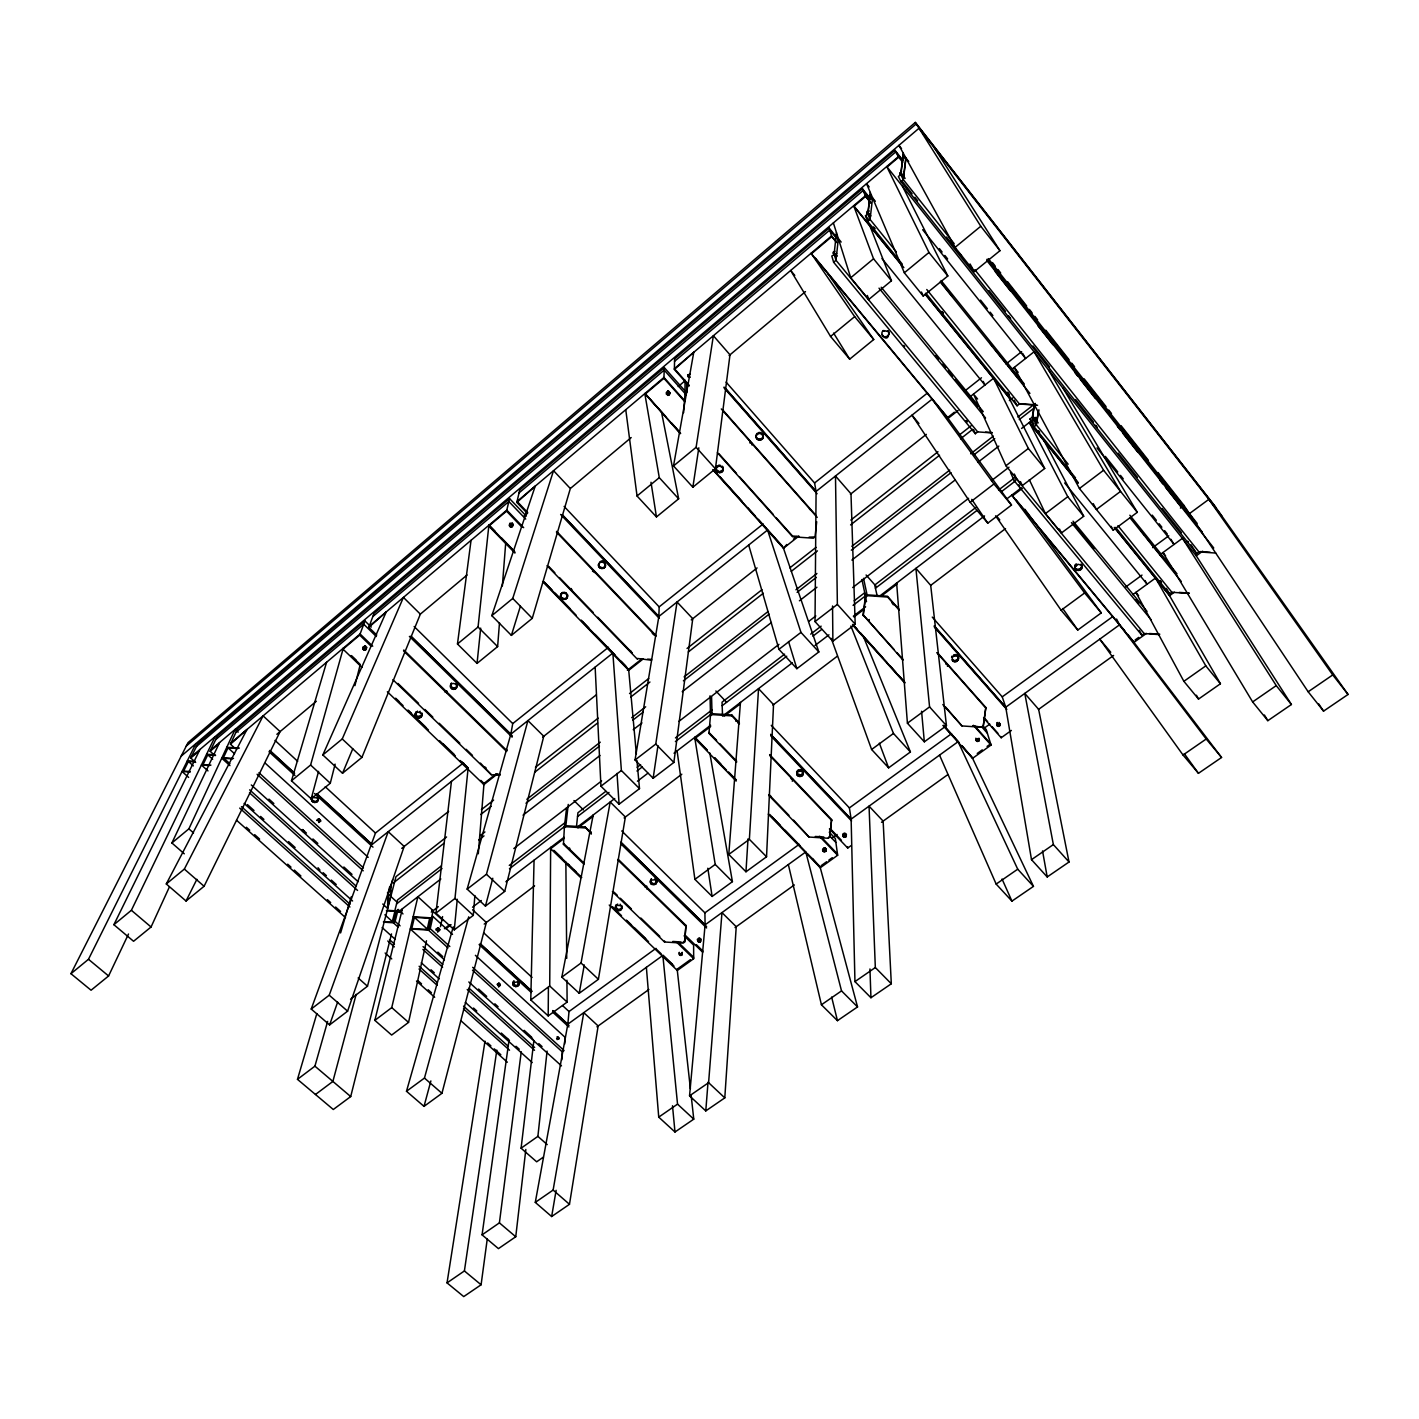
<?xml version="1.0" encoding="UTF-8"?>
<svg xmlns="http://www.w3.org/2000/svg" width="1419" height="1419" viewBox="0 0 1419 1419"><rect width="100%" height="100%" fill="white"/><g stroke="black" fill="none" stroke-linecap="round" stroke-linejoin="round"><path stroke-width="1.5" d="M612.405 891.664L664.535 942.003L683.16 943.138L684.579 942.11L685.962 925.401L618.187 859.258M685.04 380.15L685.005 394.003L686.672 392.62L686.654 383.183M684.579 942.11L685.962 925.401M390.828 896.436L390.864 885.491M680.765 955.501C683.603 949.808 676.118 958.339 682.326 952.77M681.351 955.413L681.351 953.994M681.865 955.111L681.883 953.692M682.22 954.668L682.202 952.291M833.485 253.504L833.29 252.103L834.993 251.252M679.311 954.685L679.293 952.326M679.666 955.129L679.204 952.805M680.198 955.413L679.666 953.728M566.926 980.227L567.121 1002.098L548.195 1015.898L548.408 987.216M567.121 1002.098L549.721 986.01L550.643 847.515M684.1 935.848L693.607 945.089L693.678 958.712L677.306 970.472L677.324 969.053L680.588 966.711M843.099 836.234L843.596 833.485L843.347 836.749L846.061 836.642L845.564 834.727L843.791 834.798M855.196 624.218L837.37 604.388L835.489 476.004L850.992 493.812L855.196 624.218L832.882 641.228L815.02 621.575L816.085 491.435L814.577 482.974L726.085 382.119M846.061 836.642C847.178 830.292 845.263 838.877 842.904 834.922M866.938 211.945L867.736 210.721L867.186 213.276C871.497 214.038 868.463 216.096 866.92 212.655L867.452 213.985M689.084 386.039L674.38 369.472L674.593 358.918L829.157 228.122L836.146 236.636M664.535 942.003L664.553 940.939M900.054 174.129C901.81 177.375 898.848 170.617 900.072 174.005M548.195 1015.898L530.777 999.934L534.058 860.198M669.821 393.95C666.15 385.046 666.451 401.524 669.821 392.424M650.665 880.933L651.427 878.769L650.31 881.997L651.09 883.966L655.596 884.25L656.678 882.387L654.993 878.432M669.786 393.276L668.952 391.289M655.596 884.25L656.713 881.039L655.933 879.053L655.897 880.419M669.094 395.085L669.839 393.081M656.341 883.452L656.376 882.104M656.5 881.288L656.536 879.94M656.678 882.387L656.713 881.039M666.256 394.056L667.639 391.076M653.29 884.906L650.363 880.631L650.487 883.079M667.746 395.404L666.256 392.531M668.934 392.158L668.314 391.059M654.567 884.764L655.649 882.902M668.42 395.387L669.112 394.216M651.09 883.966L651.144 882.618M652.048 884.605L652.084 883.239M564.123 506.441L659.161 606.871L658.859 616.467L635.038 759.999L653.148 778.251L673.865 762.446L692.756 618.702L677.04 601.993L655.773 744.053L635.038 759.999M684.526 401.4L663.915 378.305L664.305 367.627L519.691 490.016L516.853 502.432L527.496 513.536M646.727 888.915L646.674 886.077M766.544 856.792L773.532 704.604L758.544 688.641L749.374 839.321L766.544 856.792L745.968 871.78L728.781 854.451L740.452 702.458M1000.235 725.144C999.987 720.763 994.151 726.262 998.852 726.351C1003.162 722.165 997.185 724.559 997.185 725.783M583.989 864.206L563.449 844.376L564.407 826.834L565.844 825.716L585.089 826.958L591.404 833.095M561.818 1059.869L562.261 1051.834L472.474 970.17M651.587 660.261L637.539 658.451M621.522 909.207L621.753 905.712L621.859 908.16C620.387 913.818 612.174 908.355 616.662 904.559L615.527 907.77M621.859 908.16L621.93 906.794M619.784 910.501L621.611 907.841M621.664 907.078L620.192 904.222M620.795 910.005L620.883 908.621M618.507 910.643L615.615 906.404M615.722 908.852L615.793 907.468M615.864 906.723L615.935 905.357M616.325 909.721L616.414 908.337M617.265 910.342L617.354 908.976M616.573 905.925L617.691 904.063M745.968 871.78L748.008 838.895M643.144 658.948L628.723 670.336L628.794 669.165M680.304 433.629L644.989 393.453L665.6 416.352M724.79 1097.88L736.23 926.713L721.969 912.612L708.595 1082.679L689.545 1095.84L705.775 1110.917L724.79 1097.88L708.595 1082.679M683.603 412.716L685.022 393.347L686.672 391.963M471.055 540.302L457.468 643.978L477.05 663.4L497.626 646.603L499.488 622.781M502.361 585.941L505.732 542.626M705.775 1110.917L708.028 1082.236M451.455 781.39L435.952 913.109L454.257 929.871L473.29 915.361L474.886 895.584M478.292 853.795L484.003 783.448L480.828 780.379M590.872 833.024L590.996 831.711M736.674 762.074L708.968 733.375L710.511 714.857L712.036 713.686L731.832 714.981L739.388 722.91M689.545 1095.84L705.101 924.816L704.906 912.825L621.753 830.949M564.691 1044.029L565.312 1037.52L475.4 955.324M591.315 834.088L585.089 826.958M655.986 948.353L569.019 1011.534L567.831 1024.181L535.282 1202.39L551.654 1216.526L569.48 1204.305L598.144 1025.955L583.759 1012.652L553.126 1190.062L535.282 1202.39M454.257 929.871L457.273 899.274M435.952 913.109L454.985 898.458L468.11 768.158L460.182 760.531M604.281 567.866L605.541 564.602C606.303 570.119 597.027 569.462 598.605 564.123L598.712 566.483M605.079 566.908L605.186 565.844M477.05 663.4L480.686 628.12M576.557 825.982L577.923 812.75L605.789 791.359M605.434 565.649L603.625 561.498L602.259 561.144L599.758 561.906L598.481 565.17M603.181 568.469L604.388 566.802M604.547 563.308L604.654 562.243L605.328 563.29M599.634 562.971L602.259 561.144M601.78 568.629L603.288 567.405M457.468 643.978L478.061 627.021L488.881 525.243L514.92 552.08M600.751 562.367L600.858 561.303M600.414 568.274L598.818 565.418M543.388 1157.124L536.666 1161.806L521.092 1148.202L537.89 1136.371L547.078 1051.089M599.386 567.529L599.492 566.465M992.023 432.919L977.673 431.89L835.986 260.262L834.124 254.019L836.465 232.663M717.375 452.714L792.636 536.79L813.371 538.209L815.02 536.932L816.705 521.731M439.766 930.137C435.722 924.638 441.007 931.715 437.708 931.733M563.449 844.376L563.556 843.383L584.078 863.195M566.607 807.642L564.301 827.809L565.738 826.709L568.256 804.431M437.939 931.538L439.677 929.303M508.942 1040.801L482.07 1234.849L498.441 1248.631L515.753 1236.747L525.828 1149.461M870.29 192.487L867.807 213.826L865.484 215.794L867.701 221.453L902.289 264.129M870.149 217.621L868.091 212.46L870.202 194.332L872.295 199.281M521.092 1148.202L533.899 1040.482M954.189 243.696L903.335 179.645L900.693 174.555L903.3 153.27M903.229 155.079L905.659 159.531L903.406 177.818L901.012 173.171L903.229 155.079L905.961 158.556M580.726 877.634L550.643 848.722L550.803 847.409M769.009 795.58L809.025 837.033L828.164 838.257L829.672 837.175L831.623 819.561L769.63 754.589M829.672 837.175L831.623 819.561M903.034 660.119L863.089 614.835L865.466 596.104L867.08 594.845L887.46 596.228L899.22 609.514M863.249 615.669L865.625 596.92L861.918 579.537M482.07 1234.849L499.399 1222.859L521.252 1051.816M715.424 468.784L729.987 354.821L713.367 335.718L696.108 447.304L673.511 465.929L692.862 487.214L715.424 468.784L696.108 447.304M484.996 1041.174L447.038 1282.882L463.729 1296.594L481.094 1284.78L487.249 1239.018M518.006 986.045L519.194 982.853L518.698 985.283L515.789 986.648L513.004 984.946L513.075 982.906L517.208 981.824L518.698 985.283M517.03 986.524L518.201 984.609M518.148 982.427L518.361 980.99M514.565 986.365L513.288 981.469L513.004 984.946M515.789 986.648L517.226 985.088M567.086 597.878L567.352 594.259C569.711 601.248 557.596 600.627 561.037 593.834L562.9 592.308L560.877 594.916M567.423 596.636L567.582 595.537M513.767 982.143L513.962 980.724M513.625 985.779L513.82 984.343M566.518 594.313L565.649 592.486L567.21 595.359M566.305 598.8L567.228 596.778M565.205 599.403L566.465 597.718M447.038 1282.882L464.403 1270.945L496.827 1050.131M562.74 593.39L564.283 592.131M563.822 599.563L565.365 598.304M561.427 598.481L560.682 595.075M562.474 599.208L561.587 597.381M653.148 778.251L657.955 745.738M560.753 597.434L560.913 596.352M561.64 593.993L561.8 592.911M692.862 487.214L698.822 447.819M1068.17 464.208L1036.384 424.937L1032.305 417.168L1034.398 404.291M1038.495 410.712L1036.455 423.146L1032.713 416.051L1034.717 403.741M937.391 652.705L985.85 707.496L983.261 726.085L981.646 727.237L961.976 725.943L942.819 704.551M983.261 726.085L985.85 707.496M1038.885 409.772L1036.384 424.937L1034.061 426.747L1075.549 477.919M598.41 979.305L625.371 817.007L610.205 802.001L581.045 963.004L561.835 977.123L579.218 993.282L598.41 979.305L581.045 963.004M551.654 1216.526L556.124 1190.31M673.511 465.929L693.767 352.267M579.218 993.282L584.273 964.955M506.618 750.793L506.849 749.551M608.538 647.224L512.738 723.601L510.84 734.173L467.153 889.11L485.44 906.102L504.721 891.398L543.761 736.266L527.921 720.586L486.451 874.264L467.153 889.11M630.621 650.541L630.657 651.676M687.665 374.793L688.215 376.904L690.184 377.277L687.807 376.301M500.038 775.306L491.346 774.756L480.42 763.085M561.835 977.123L593.195 815.003L592.929 816.422L577.905 827.898M387.352 691.762L483.914 784.583L484.163 783.323M752.017 445.016L751.627 443.171L749.693 442.799M535.034 486.291L516.853 502.432M440.458 926.678L442.586 916.585M737.915 723.034L737.543 721.437L735.751 721.118M444.449 959.883L410.304 928.966L428.414 930.084L430.241 928.682L432.919 916.479L452.519 934.411M432.919 916.479L431.092 917.862L428.414 930.084L447.996 947.91M402.411 908.763L374.847 1020.367L391.644 1035.054L408.548 1022.389L426.498 940.744M431.216 919.264L433.114 910.679L417.895 896.737L391.75 1007.596L374.847 1020.367M320.659 821.051L319.009 820.909L318.317 819.065L320.659 821.051L318.832 822.523L320.286 820.093M311.417 799.5L312.127 797.106L311.417 799.5C311.825 803.846 318.92 803.225 318.424 798.649L317.43 796.573L317.714 801.043M318.424 798.649L317.04 801.877M509.35 525.243C510.875 518.52 508.907 532.356 513.075 524.746M510.893 527.141C513.128 526.325 513.43 521.323 510.645 523.895M512.649 526.343L512.153 523.079M511.549 527.123L511.78 526.094M512.472 524.533L512.702 523.522M512.188 526.839L512.419 525.828M509.723 526.484L509.776 523.664M510.272 526.928L509.953 525.456M509.403 525.864L509.634 524.853M510.006 524.179L510.237 523.168M414.401 917.366L411.776 928.523L427.172 929.48L429.638 918.306L414.401 917.366L427.438 929.214M514.937 553.055L488.792 526.13L506.548 511.142L509.545 498.583L526.343 516.126M421.496 714.129L421.833 712.941L422.099 714.129C422.685 718.83 415.306 719.38 415.058 714.892C415.306 710.954 421.78 711.575 421.762 715.336L417.399 716.56L415.412 713.704L416.406 711.646L416.069 712.852M451.242 684.135L451.544 682.965L450.213 686.211L452.2 689.12L454.878 689.297L456.953 686.654C456.971 683.426 452.04 682.202 450.515 685.022L452.484 687.931L456.226 687.541M456.705 685.43L456.989 684.26L455.925 688.729M454.878 689.297L455.162 688.109M456.013 684.455L456.315 683.266M825.166 849.183L823.428 849.502L823.375 851.471L826.018 850.974L824.989 847.852L826.142 850.46M316.845 1013.574L297.476 1079.345L333.288 1109.498L350.706 1096.568L391.52 933.915M383.485 922.155L393.365 922.776L395.138 921.392L398.118 909.49L402.996 913.925M453.53 689.457L453.814 688.268M893.385 604.796L891.877 602.649M326.583 662.283L291.48 780.787L311.187 798.826L330.29 783.217L335.115 764.131M354.91 685.661L360.249 664.464L351.007 655.56M394.588 911.707L397.551 899.965L441.238 865.962M451.153 688.41L451.455 687.239M398.118 909.49L396.362 910.874L393.365 922.776L398.278 927.228M452.2 689.12L452.484 687.931M450.462 687.435L450.763 686.246M500.304 985.513C496.81 980.05 501.049 986.648 498.495 986.879M456.652 687.843L457.255 685.483M488.792 526.13L489.058 525.101L495.196 531.433M446.754 690.893L447.02 693.128M350.582 999.153L367.486 986.223L395.972 876.658L446.559 836.979M453.246 926.909L406.49 1091.264L424.015 1106.377L441.948 1093.304L486.345 922.474L472.598 909.756M392.691 879.709L389.551 891.646L387.724 893.083L387.689 908.497L382.758 904.027M389.782 886.432L387.866 893.722L387.83 906.812L390.704 895.797L387.44 892.835M485.44 906.102L492.783 878.255M356.169 994.347L332.88 1081.438L315.461 1094.492M311.187 798.826L318.565 771.368M424.015 1106.377L430.879 1080.923M406.49 1091.264L424.458 1078.068L468.731 916.834M419.705 717.943L420.042 716.737M420.751 717.375L421.088 716.169M421.478 716.506L422.099 714.129M560.523 596.157L561.037 593.834M291.48 780.787L310.601 765.018L343.309 648.164M419.776 712.48L420.113 711.274M418.374 718.085L418.711 716.879M417.062 717.766L417.399 716.56M415.324 716.098L415.661 714.892M417.115 712.303L417.452 711.096M416.015 717.074L416.37 715.868M976.13 740.523C975.9 736.159 982.267 740.47 977.62 741.445C973.434 738.04 977.248 741.481 979.004 738.731M297.476 1079.345L314.912 1066.166L327.629 1021.414M415.058 714.892L415.696 712.533M463.534 762.819L375.467 833.042L311.222 1009.033L329.598 1024.908L347.602 1011.179L404.167 846.433L388.221 831.676L329.226 995.198L311.222 1009.033M532.267 618.329L570.332 488.526L553.534 470.665L512.738 598.446L491.825 615.669L511.39 635.375L532.267 618.329L512.738 598.446M340.595 932.939L351.22 896.861M716.116 468.181L717.358 465.858L716.152 469.139L716.116 468.181C714.733 473.715 724.116 474.159 723.211 468.678L722.856 470.948M511.39 635.375L520.418 606.144M365.907 647.685C367.237 652.864 360.852 642.665 363.299 649.494C368.816 652.226 364.151 643.392 362.962 648.926M756.043 435.58L757.32 433.221L756.15 436.502L756.043 435.58C754.713 441.149 764.149 441.575 763.191 436.076C762.908 439.677 757.356 440.387 756.221 436.963L756.309 437.886M491.825 615.669L535.211 486.149M887.425 330.893L888.471 331.744C873.643 326.618 888.613 347.886 888.826 332.117L889.234 334.387M881.749 334.512C882.866 338.165 888.613 337.261 888.95 333.589M386.092 612.032L368.851 627.358L376.762 635.056M329.598 1024.908L337.651 1002.098M316.029 802.409L317.501 800.582M317.679 798.773L318.14 797.496M796.609 772.202L797.017 771.085L796.751 773.461C796.502 777.293 802.835 777.541 803.296 773.887L803.012 771.475L803.296 773.887M314.734 802.551L316.49 801.114M796.893 774.632L796.751 773.373L800.884 775.146L803.154 772.628L800.351 770.801L797.141 772.344M312.411 801.575L311.878 798.223M313.439 802.232L312.872 800.298M365.109 650.097L365.517 648.962M311.666 798.4L312.801 796.272M366.226 648.252L366.652 647.117M311.701 800.653L312.162 799.376M365.712 649.849L366.705 647.685M571.13 588.513L572.425 590.907M363.299 649.494L363.725 648.359M363.849 649.92L364.257 648.785M364.736 647.064L365.144 645.929M364.47 650.115L364.878 648.98M365.357 647.259L365.765 646.124M364.098 647.082L364.523 645.947M368.851 627.358L373.995 613.31L509.545 498.583M362.022 667.427L343.026 649.175L359.681 635.109L364.949 620.954L371.246 627.074M951.564 657.334L952.025 656.128L952.557 660.722C956.477 664.606 961.372 657.334 956.69 654.833L958.552 657.707M343.026 649.175L343.469 648.022M952.557 660.722L952.22 659.569C954.366 661.999 959.084 659.817 958.197 656.554M900.089 173.313L901.579 171.77M900.586 172.391L901.792 174.235M361.916 757.409L420.343 614.143L403.422 597.399L342.245 738.962L322.84 754.943L342.529 773.249L361.916 757.409L342.245 738.962M1076.684 564.851L1076.17 563.804L1074.751 566.004L1075.318 568.363C1077.589 570.899 1082.378 568.558 1081.58 565.188L1077.872 564.248L1075.265 567.068M1075.868 569.409L1074.804 567.298C1075.85 573.755 1085.659 568.842 1081.03 564.141L1082.094 566.234M342.529 773.249L352.763 748.789M700.631 941.506L700.543 938.651L700.206 941.897L697.722 940.62L699.532 939.538L700.826 941.045M869.244 619.5L869.262 621.22M322.84 754.943L386.252 611.908M246.817 729.614L230.446 744.195L235.323 748.629M199.937 749.498L113.892 924.709L133.563 941.276L151.053 926.997L169.322 887.123M229.896 763.706L223.386 757.799L228.016 747.813L238.02 748.469M230.446 744.195L237.612 728.727L364.949 620.954M184.293 853.812L171.894 842.975L188.887 828.838L235.128 729.366L238.161 732.151M947.466 666.309L947.484 664.624L945.799 664.039M1158.01 472.509L1183.996 505.483L1308.176 691.78L1323.555 711.132L1348.05 694.459L1214.025 504.951L915.344 122.406L188.017 742.634L70.95 973.7L91.064 990.231L108.589 975.97L128.508 934.004M171.894 842.975L219.555 742.563M215.582 755.298L207.759 754.802L203.023 764.628L210.934 765.125M215.014 755.671L210.136 751.254L217.426 736.035L862.433 188.745L870.734 199.068M113.892 924.709L131.382 910.288L215.085 736.638M204.088 886.272L280.093 731.601L263.1 715.868L184.346 869.084L166.289 883.966L186.031 901.012L204.088 886.272L184.346 869.084M194.971 761.879L188.425 761.453L183.619 771.12L190.235 771.546M195.662 762.429L190.731 758.012L198.163 743.024L894.946 150.29L903.176 160.719M70.95 973.7L88.475 959.297L195.928 743.591M186.031 901.012L196.886 879.301M166.289 883.966L246.977 729.49M318.033 867.718L319.967 870.149M687.789 374.988L690.148 373.977M823.02 850.992C820.821 847.586 826.355 852.837 825.876 848.633M716.329 470.487L716.293 469.547L719.38 471.8L722.803 469.991M835.472 254.232L836.713 253.345M952.362 657.281L954.366 655.809L957.045 655.986M792.299 781.266L792.724 779.244L791.057 778.676M698.006 941.595C695.771 935.493 699.744 943.901 700.791 939.147M186.279 746.057L916.266 123.879L1215.977 507.718M181.171 756.15L919.033 128.242L1221.741 515.877M196.425 746.5L895.797 151.904L902.626 160.542M191.317 756.806L898.351 156.675L902.75 162.422M190.731 758.012L199.352 750.686M887.017 167.087L898.635 157.225L894.946 150.29M215.741 739.583L863.178 190.536L870.113 199.157M210.704 750.048L865.342 195.84L870.858 202.686M210.136 751.254L218.987 743.751M862.433 188.745L865.59 196.461L853.901 206.358L901.349 264.874M235.944 732.328L363.725 624.236L376.354 636.528M372.807 616.573L508.853 501.51L525.722 519.088M519.035 492.89L664.216 370.111L686.246 394.854M674.539 361.366L829.76 230.091L836.767 238.64M900.693 174.555L898.387 176.506L900.976 181.632L1196.643 553.534L1198.913 551.885L1215.764 553.055M231.013 742.953L360.089 633.991L372.736 646.23M369.259 626.24L506.796 510.131L523.664 527.673M674.397 368.638L831.552 235.962L837.157 242.791M644.936 394.322L663.915 378.305M674.38 369.472L693.589 352.426M958.091 410.481L948.052 418.392L811.42 253.788L831.747 236.636L829.157 228.122M900.976 181.632L903.335 179.645L905.978 158.13L908.71 161.589M867.701 221.453L870.06 219.466L872.579 197.897L875.346 201.321M834.762 254.249L831.8 256.023L833.627 262.249L975.332 433.735L977.673 431.89M524.054 516.002L527.442 513.146M678.176 386.553L684.951 380.86M833.627 262.249L835.986 260.262L838.363 238.64L841.165 242.046M276.865 734.297L316.331 701.234M419.989 614.427L467.064 575.014M570.544 488.349L631.189 437.566M729.082 355.584L805.478 291.604M869.794 225.621L891.451 280.731L868.712 299.515L850.744 277.752L873.536 258.772L853.67 205.72L903.85 267.623M902.519 186.368L947.821 275.978L923.237 296.074L904.346 272.785L928.966 252.476L886.733 166.537L1196.27 555.822L1202.673 551.175M661.52 412.166L678.654 498.814L656.447 516.942L637.042 495.994L659.285 477.653L644.811 393.613L680.659 433.451M827.543 273.122L873.732 339.531L849.679 359.167L830.576 336.48L854.664 316.632L811.047 253.256M934.482 148.037L999.952 250.702L974.303 271.579L955.076 247.385L980.777 226.26L915.344 122.406M316.756 820.377L318.583 818.887M318.956 818.94L317.129 820.413L319.878 819.579M317.572 820.643L319.399 819.153M318.725 822.08L320.552 820.59M659.161 606.871L763.174 523.966M814.577 482.974L927.529 392.939M468.11 768.158L372.15 844.465L317.253 794.037M964.14 391.502L981.469 377.773M1006.036 363.991L1021.662 351.646M969.301 397.391L993.548 378.252L1028.349 448.457L1044.703 468.483L1022.319 485.6L1005.929 465.751L973.523 394.056M401.737 848.367L448.617 811.366M483.329 783.962L495.728 774.171M542.661 737.135L596.264 694.849M627.375 670.282L641.601 659.072M691.248 619.89L757.072 567.937M786.765 544.506L783.465 548.231L798.844 536.116M793.452 539.238L796.91 536.488M850.407 494.273L926.323 434.356M948.052 418.392L947.697 417.505L954.384 412.219M483.914 784.583L497.164 774.135M1011.658 369.454L1034.096 351.77L1103.592 470.257L1137.311 512.312L1113.241 530.192L1079.433 488.508L1014.213 367.45L1018.15 372.363M809.114 537.162L815.02 536.932M481.413 809.664L493.617 800.103M535.442 767.307L598.179 718.138M629.539 693.554L648.714 678.513M687.044 648.465L761.968 589.719M789.851 567.866L815.996 547.379M850.85 520.063L937.977 451.756M958.889 435.367L971.075 425.806M393.471 882.831L444.076 843.223M480.704 814.524L491.169 806.329M534.786 772.184L597.594 722.998M630.745 697.048L649.937 682.025M688.321 651.96L763.351 593.231M791.27 571.36L817.433 550.874M850.584 524.924L939.555 455.251M960.503 438.861L972.707 429.283M1009.352 400.601L1012.847 397.87M925.809 293.148L1017.104 405.799L1019.427 403.989L1037.573 405.284M479.675 836.039L484.926 831.96M526.857 799.305L600.255 742.172M631.703 717.677L645.68 706.804M684.118 676.881L767.998 611.571M795.953 589.807L816.918 573.489M851.879 546.28L949.719 470.097M970.702 453.778L993.406 436.094M1017.884 417.044L1035.356 403.439M396.557 903.921L442.036 868.552M478.753 839.977L484.003 835.897M525.988 803.243L599.457 746.11M632.679 720.267L643.179 712.09M683.408 680.801L769.116 614.143M797.106 592.379L816.333 577.409M851.329 550.2L951.014 472.651M973.753 454.967L994.754 438.648M1019.232 419.598L1034.983 407.342M1034.061 426.747L1030.017 418.96L1032.305 417.168M397.994 912.186L440.83 878.964M523.043 815.18L600.006 755.476M633.246 729.703L641.991 722.91M682.22 691.709L771.439 622.498M799.411 600.787L816.918 587.218M851.897 560.079L955.093 480.03M977.833 462.381L998.834 446.098M1021.574 428.467L1035.905 417.346M399.129 912.399L402.074 910.111M1036.367 418.215L1029.804 423.305L1078.227 483.045M1005.929 465.751L1028.349 448.457M431.27 912.098L438.294 906.688M513.802 848.544L601.603 780.929M678.867 721.42L778.942 644.35M808.795 621.362L815.819 615.952M852.695 587.555L968.592 498.3M991.42 480.722L1008.98 467.206M636.936 760.442L639.508 788.645L619.092 804.201L600.947 786.215L621.38 770.499L612.866 653.042L510.84 734.173L410.978 636.173M714.537 471.09L783.164 547.344L818.834 651.942L796.857 668.686L778.942 649.334L800.955 632.395L767.573 530.014L658.859 616.467L562.545 514.973M815.02 621.575L837.37 604.388M970.17 502.255L993.939 483.968L1011.499 505.058L987.784 523.15L970.17 502.255L911.974 415.182L918.962 423.518M509.279 865.413L565.454 822.311M637.131 767.324L640.625 764.646M675.444 737.915L712.019 709.872M784.618 654.159L722.04 702.174L722.484 714.041M810.692 634.151L821.122 626.151M854.167 600.822L864.597 592.805L866.495 601.709M975.917 507.399L874.707 585.054L877.155 595.767M998.604 489.998L1014.319 477.937M1159.252 634.595L1144.157 633.566L1141.869 635.215L1014.319 480.899L1016.66 479.108L1014.337 474.035M509.474 868.73L565.064 826.124M577.533 816.564L608.999 792.441M636.954 771.014L642.204 766.987M675.409 741.552L712.125 713.402M722.165 705.704L786.747 656.217M812.927 636.155L821.654 629.468M853.067 605.381L865.271 596.015M875.434 588.229L977.07 510.343M1001.601 491.542L1015.614 480.793M739.441 723.814L731.885 715.885L712.054 714.591L710.529 715.761L710.032 695.807M865.625 596.92L867.257 595.661L887.655 597.062L899.238 610.152M436.005 929.108L438.169 927.724M436.342 929.108L438.56 927.92M436.094 930.208L437.087 929.942M436.75 929.303L439.021 928.292M439.411 928.806L437.194 929.693M437.389 931.733L439.801 929.764M444.413 928.7L449.717 924.656M472.527 907.22L481.307 900.515M505.873 881.749L563.999 837.316M578.03 826.585L614.746 798.542M637.415 781.213L647.88 773.213M674.025 753.223L710.653 725.233M722.555 716.134L792.316 662.815M814.985 645.503L828.944 634.843M853.351 616.183L865.608 606.818M879.301 596.352L984.538 515.913M1006.798 498.92L1021.361 487.781M445.885 928.753L451.118 924.762M550.643 848.722L563.84 838.629M736.177 781.071L694.884 738.519L710.671 726.457M724.222 716.116L740.346 703.789L740.275 702.6M853.954 616.999L864.153 609.212M881.27 596.122L896.737 584.309L896.471 583.227M1146.463 633.388L1133.976 642.364L1012.421 495.923L1022.372 488.313M484.216 924.088L534.591 885.864M624.112 817.965L681.812 774.189M772.876 705.101L837.263 656.252M930.633 585.426L1005.539 528.595M1043.87 440.333L1083.708 516.268L1061.412 532.976L1045.431 513.607L1067.762 496.721L1029.343 422.419M1079.433 488.508L1103.592 470.257M497.058 984.414L498.867 983.065M499.293 983.314C496.278 984.307 498.353 986.737 500.073 984.218M497.909 985.088L499.736 983.739M498.477 986.063L500.304 984.715M498.566 986.542L500.393 985.176M1180.431 508.108L1183.996 505.483M1189.424 513.625L1208.846 499.346L1332.743 674.93L1348.05 694.459M530.777 999.934L549.721 986.01M709.802 752.957L732.417 881.66L712.125 896.436L694.902 879.354L715.211 864.419L694.707 737.419M728.781 854.451L749.374 839.321M863.373 636.457L910.413 751.964L888.613 767.839L871.621 749.498L893.456 733.446L850.886 625.992M907.415 723.193L929.569 706.91L915.911 568.363L930.704 585.373L946.455 725.694L924.337 741.818L907.415 723.193L896.648 583.103M1061.128 610.241L1084.648 592.965L1101.25 612.902L1077.784 630.018L1061.128 610.241L995.57 515.824M1152.671 547.628L1168.759 535.832M1159.802 554.864L1182.47 538.28L1276.249 685.608L1291.414 704.516L1267.841 720.675L1252.64 701.926L1162.941 552.559L1165.584 555.858M1125.923 586.845L1142.011 575.085M1132.77 594.632L1155.527 578.065L1205.813 665.866L1220.429 683.763L1198.523 699.07L1183.872 681.315L1135.892 592.362L1138.57 595.643M704.906 912.825L799.216 844.323M891.309 983.775L875.328 967.527L869.049 806.152L883.132 821.122L891.309 983.775L870.947 997.734L854.947 981.611L851.134 819.118L849.396 807.89L951.564 733.676M1069.021 862.007L1053.359 844.571L1024.784 693.43L1038.637 709.34L1069.021 862.007L1047.204 876.96L1031.507 859.666L1005.734 707.212L1002.24 696.853L1112.886 616.485M673.99 966.108L662.85 955.413L567.831 1024.181L553.215 1010.754M772.273 817.362L805.797 851.932L705.101 924.816L620.848 842.141M943.28 725.251L958.091 741.694L851.134 819.118L770.659 734.297M1116.611 619.056L1119.502 624.857L1005.734 707.212L934.678 626.364M683.16 942.092L684.597 941.063M829.547 836.181L828.164 838.257M1115.636 527.389L1169.558 593.922L1171.846 592.273L1188.874 593.444M831.694 838.381L837.086 834.478M984.396 728L989.788 724.116M1174.4 592.184L1169.558 595.678L1114.217 527.407M556.603 1038.602L558.412 1037.289L558.82 1039.24L557.082 1036.757L558.412 1037.289M558.749 1037.768L557.17 1039.577L558.98 1038.265M562.261 1051.834L564.07 1050.539L472.669 967.315M596.938 1026.842L648.891 989.504M681.138 966.321L690.397 959.652M735.042 927.565L794.338 884.942M821.299 865.572L826.692 861.688M828.802 860.162L832.279 857.679M881.518 822.275L947.715 774.703M977.248 753.471L982.267 749.853M987.074 746.412L990.657 743.84L974.498 725.73M1038.406 709.5L1113.613 655.454M1135.094 640.004L1138.747 637.379M768.3 814.169L820.288 867.736L837.653 855.267L835.348 838.558L829.264 832.208M829.423 828.909L847.728 848.03L851.24 845.511M943.121 725.606L972.583 758.331L991.03 745.064L986.24 729.579L983.314 726.28M983.58 717.908L1001.193 737.756L1011.375 730.448M531.362 1036.863L532.87 1039.435M1183.872 681.315L1205.813 665.866M508.215 1039.488L506.352 1038.052M1252.64 701.926L1276.249 685.608M691.124 1095.237L693.767 1119.148L674.983 1132.007L658.735 1117.125L677.537 1104.142L662.85 955.413M807.216 853.387L819.969 866.53L857.537 1006.922L837.458 1020.669L821.424 1004.776L841.52 990.888L805.797 851.932M854.947 981.611L875.328 967.527M962.277 746.359L972.05 757.214L1033.458 886.378L1011.942 901.118L996.156 884.072L1017.725 869.191L958.091 741.694M1031.507 859.666L1053.359 844.571M1183.038 755.014L1206.203 739.015L1221.564 757.48L1198.452 773.32L1183.038 755.014L1099.76 639.153L1110.74 652.261M1308.176 691.78L1332.743 674.93M883.008 330.574L884.516 330.68M757.427 434.125L760.052 433.309L763.138 435.615L762.375 433.575L762.482 434.498M717.411 466.816L720.001 466L723.087 468.27L722.377 466.212L722.431 467.153M312.34 797.549L316.969 797.85M797.797 770.233L798.879 769.683L799.021 770.943M651.392 880.135L654.957 879.78M867.985 211.342L869.386 211.005M835.685 254.923L836.181 253.912M592.486 571.094L594.916 572.567M444.626 691.745L445.85 691.745M761.347 432.777L758.509 432.564L758.597 433.487M718.528 465.219L721.384 466.372M653.325 883.558L654.602 883.398M617.602 905.428L620.121 905.588M618.595 909.26L619.855 909.118M900.568 174.643L901.899 174.856M652.297 633.353L654.372 635.127M644.989 886.893L646.621 887.425M387.564 910.324L396.362 910.874M386.358 910.767L394.908 911.282L392.158 922.173L383.538 921.64M413.177 916.763L431.092 917.862M672.819 941.453L681.102 941.968M815.286 836.465L823.783 836.997M565.738 826.709L585 827.933M226.809 747.263L239.368 748.079M206.589 754.252L214.783 754.784M495.87 774.082L500.215 774.366M223.386 757.799L233.496 758.456M232.308 758.863L221.736 758.189L229.949 765.621M187.29 760.921L195.29 761.435M209.675 765.533L201.409 765.001L207.99 770.907M190.111 772.007L182.022 771.493L188.621 777.399M647.596 659.125L651.623 659.392M972.636 725.765L981.646 727.237M776.317 517.9L792.529 536.01L798.755 536.435M1179.154 592.397L1189.335 593.089M1149.514 633.513L1159.802 634.222M1200.084 551.601L1210.159 552.293M1020.775 403.759L1035.764 404.841M985.584 432.121L992.112 432.582M771.102 796.52L769.47 795.101M632.271 652.634L631.047 652.19M514.76 984.946L515.984 985.229M313.901 800.955L315.195 801.274M564.123 593.231L565.489 593.585M562.633 598.126L563.982 598.481M600.521 567.21L601.887 567.565M602.153 562.19L603.518 562.545M715.744 739.423L714.662 738.838M809.504 509.226L810.639 509.9M303.098 829.636C300.012 828.536 304.393 834.141 304.216 831.037M486.061 767.856L485.085 767.04M802.427 770.535L801.487 769.861L801.629 771.12M88.475 959.297L108.589 975.97M464.403 1270.945L481.094 1284.78M131.382 910.288L151.053 926.997M314.912 1066.166L350.706 1096.568M499.399 1222.859L515.753 1236.747M329.226 995.198L347.602 1011.179M424.458 1078.068L441.948 1093.304M553.126 1190.062L569.48 1204.305M188.887 828.838L193.534 832.935M358.138 977.975L367.486 986.223M391.75 1007.596L408.548 1022.389M537.89 1136.371L547.22 1144.601M246.392 827.259L249.709 830.221M254.657 834.638L259.624 839.072M287.702 864.189L291.001 867.151M294.318 870.095L300.917 876.002M327.363 899.646L330.662 902.59M335.611 907.025L340.578 911.459M418.233 980.901L421.532 983.846M428.148 989.752L431.447 992.715M487.622 1042.93L490.921 1045.892M494.238 1048.854L500.836 1054.76M236.512 820.2L345.509 917.596M385.134 953.018L391.75 958.907M416.512 981.043L434.675 997.291M461.104 1020.9L507.346 1062.21M241.443 806.648L350.014 904.169M389.498 939.626L394.447 944.061M419.119 966.233L437.212 982.48M463.534 1006.124L507.949 1046.016M188.425 761.453L193.356 765.888M239.705 808.103L349.925 907.007M387.777 940.974L394.358 946.881M419.031 969.017L437.123 985.265M463.445 1008.891L509.527 1050.22M247.438 804.591L254.019 810.515M260.599 816.422L263.881 819.384M288.554 841.591L295.134 847.515M323.106 872.667L326.388 875.629M331.319 880.082L336.25 884.516M431.004 969.78L434.285 972.724M473.52 1008.04L476.784 1010.984M501.297 1033.05L509.474 1040.411M516.019 1046.282L519.283 1049.226M244.139 803.42L352.586 900.976M382.119 927.547L395.174 939.289M421.283 962.774L439.234 978.915M465.343 1002.399L532.249 1062.6M249.655 789.851L356.08 886.077M395.138 921.392L400.069 925.844M423.039 946.615L442.728 964.423M468.997 988.156L534.644 1047.524M207.759 754.802L212.69 759.254M249.496 792.813L357.57 890.44M384.868 914.794L393.045 922.19M422.897 949.453L442.604 967.244M467.223 989.486L534.52 1050.291M268.971 799.11L273.849 803.544M303.169 830.097L306.415 833.059M312.925 838.948L317.821 843.383M343.859 866.991L352.001 874.352M437.832 952.131L442.728 956.566M478.558 989.025L486.699 996.404M494.841 1003.783L498.087 1006.727M524.143 1030.336L530.671 1036.242M538.812 1043.621L542.058 1046.583M251.305 784.973L358.12 881.713M468.82 981.966L561.498 1065.9M258.95 772.734L363.441 867.86M430.241 928.682L449.823 946.508M228.016 747.813L234.525 753.737M257.105 774.26L363.229 870.805M390.012 895.744L397.533 902.59M431.748 910.253L443.047 920.594M265.424 763.351L368.213 857.324M270.426 751.023L294.638 773.266M480.083 943.582L532.09 991.349M269.539 750.474L293.875 772.823M316.579 793.682L371.743 844.34M480.988 944.664L531.54 991.083M552.736 1010.559L569.037 1025.529M269.007 751.715L295.01 775.572M314.504 793.469L372.984 847.143M479.108 944.557L531.345 992.52M552.576 1012.013L568.895 1027.001M275.02 740.416L297.688 761.329M325.235 786.729L375.467 833.042M483.808 932.939L532.036 977.425M562.58 1005.592L569.019 1011.534M310.601 765.018L330.29 783.217M454.985 898.458L473.29 915.361M677.537 1104.142L693.767 1119.148M486.451 874.264L504.721 891.398M833.787 254.196L833.29 252.795L834.319 254.71M351.362 655.631L356.116 660.19M395.635 698.183L398.792 701.234M408.282 710.351L411.439 713.385M414.596 716.435L425.665 727.078M443.065 743.787L454.115 754.429M462.026 762.038L468.341 768.122M553.96 850.442L561.871 858.052M568.203 864.136L576.114 871.727M612.476 906.706L617.23 911.264M626.719 920.399L631.455 924.957M634.612 927.991L645.698 938.651M663.081 955.377L672.571 964.494M396.735 699.532L403.085 705.633M407.838 710.209L415.767 717.837M418.942 720.887L428.449 730.022M439.553 740.7L455.41 755.955M553.694 850.442L569.037 865.2M573.808 869.794L581.755 877.439M615.154 909.544L621.504 915.663M626.276 920.239L648.536 941.648M656.483 949.293L661.254 953.87M609.23 905.038L677.306 970.472M397.941 683.408L418.57 703.327M424.902 709.447L432.83 717.109M439.18 723.247L459.809 743.166M466.142 749.285L472.492 755.422M614.055 892.161L617.212 895.212M620.369 898.262L631.42 908.94M640.891 918.075L659.817 936.363M392.903 679.683L491.346 774.756M677.874 941.985L693.678 957.311M359.681 635.109L370.749 645.84M676.278 941.861L693.678 958.712M696.374 944.682L702.689 950.819L702.707 952.238L685.306 935.316M403.794 649.991L506.814 750.545M403.528 650.86L506.636 751.467M618.134 860.251L685.962 926.43M573.95 800.564L583.44 809.859M411.333 636.812L512.33 735.929M621.433 842.992L706.591 926.572M409.399 636.404L512.117 737.153M621.345 844.305L706.609 927.955M414.153 626.524L512.738 723.601M478.061 627.021L497.626 646.603M621.38 770.499L639.508 788.645M715.211 864.419L732.417 881.66M841.52 990.888L857.537 1006.922M655.773 744.053L673.865 762.446M501.333 537.766L513.625 550.43M544.346 582.092L552.009 590.02M555.095 593.177L570.438 609.017M581.187 620.085L588.867 628.014M595.022 634.346L614.977 654.922M621.114 661.254L625.726 666.008M696.41 738.856L707.105 749.888M714.733 757.764L720.852 764.061M728.479 771.936L736.124 779.794M769.719 814.435L780.415 825.468M785.009 830.186L800.281 845.937M812.502 858.53L820.288 867.736M543.991 582.056L576.132 615.19M582.251 621.487L627.198 667.817M696.215 738.962L706.768 749.853M714.36 757.675L726.563 770.233M729.597 773.373L735.698 779.67M542.608 581.595L628.723 670.336M548.745 566.429L554.864 572.779M559.458 577.551L593.142 612.44M597.736 617.212L631.42 652.119M716.63 740.416L708.95 732.452L708.968 733.375M719.717 743.609L736.621 761.134M768.921 794.622L788.929 815.34M793.54 820.111L809.025 837.033M547.06 565.649L637.486 659.321M820.696 836.5L837.476 853.936M506.548 511.142L521.908 527.105M819.331 836.217L837.653 855.267M829.778 836.075L835.88 842.443M556.585 531.345L655.95 635.481M556.443 532.107L655.933 636.315M769.719 755.529L831.765 820.537M527.691 512.543L517.084 501.439L663.95 377.454L684.526 400.53M830.771 829.193L841.432 840.332M715.868 690.982L726.528 702.192M562.296 515.026L659.267 617.212M770.712 734.67L851.382 819.668M560.629 514.441L659.232 618.312M770.819 735.893L851.577 820.962M771.262 725.322L849.396 807.89M659.285 477.653L678.654 498.814M800.955 632.395L818.834 651.942M893.456 733.446L910.413 751.964M1017.725 869.191L1033.458 886.378M929.569 706.91L946.455 725.694M671.489 422.897L678.85 431.074M714.165 470.328L717.109 473.609M720.054 476.873L742.137 501.404M748.026 507.949L755.387 516.126M758.331 519.389L781.869 545.57M853.067 624.679L857.484 629.575M860.428 632.856L886.893 662.265M889.837 665.546L895.726 672.074M898.67 675.355L904.559 681.883M944.274 726.014L958.978 742.368M961.922 745.631L972.583 758.331M852.535 624.413L882.6 657.831M887.052 662.762L904.808 682.504M712.728 469.654L783.465 548.231M853.28 625.797L904.825 683.053M718.83 453.654L736.514 473.414M739.459 476.713L773.373 514.6M863.089 614.835L893.988 649.388M896.932 652.669L902.821 659.25M945.515 706.946L961.976 725.943M664.305 367.627L686.246 392.3M981.469 726.563L987.358 733.18M973.381 725.286L991.03 745.064M675.87 370.288L689.084 385.188M984.662 718.351L987.606 721.65M992.005 726.617L997.876 733.233M722.714 409.914L815.623 514.991M721.295 408.938L817.202 517.385M936.895 652.722L986.134 708.4M866.104 574.997L876.357 586.579M873.519 226.951L873.536 227.359M874.813 228.938L873.998 227.962M932.265 617.105L1002.24 696.853M724.896 387.689L816.085 491.435L932.141 399.147L993.939 483.968M724.062 387.085L815.464 491.098M934.074 626.027L1006.426 708.329M724.116 387.955L817.096 493.723M934.394 627.145L1006.816 709.518M1160.139 580.779L1161.487 582.783L1160.547 581.293M1007.561 392.46L1009.441 394.996L1008.767 393.968M1019.747 485.795L1018.877 484.73M794.782 275.41L790.649 270.479L830.576 336.48M997.131 516.747L999.792 519.922M854.664 316.632L873.732 339.531M815.464 258.187L947.697 417.505M1016.217 500.056L1124.93 631.029M1127.75 634.417L1133.976 642.364M837.192 256.112L834.39 252.706L836.093 258.382M1016.66 479.108L1144.157 633.566M935.724 355.619L938.527 359.042M942.713 364.151L945.515 367.556M948.318 370.98L952.504 376.088M955.306 379.512L977.691 406.792M1073.083 523.079L1094.049 548.639M1135.98 599.74L1138.783 603.146M879.017 288.163L985.549 417.984M1071.434 522.635L1150.986 619.571M831.747 236.636L835.968 241.762M942.003 311.506L942.908 312.623M974.871 395.706L977.585 399.023M881.199 287.223L983.261 411.687M1073.048 521.181L1146.995 611.358M873.536 258.772L891.451 280.731M1067.762 496.721L1083.708 516.268M881.962 258.56L984.946 385.046L983.207 381.409M1064.658 482.957L1147.084 584.202L1145.062 580.566M966.233 420.485L967.084 421.585M966.995 421.975L966.144 420.875M896.347 251.926L870.06 219.466L867.736 213.861M926.767 289.511L1019.427 403.989M1117.941 525.686L1171.846 592.273M865.484 215.794L868.268 219.235M1030.017 418.96L1034.167 424.086M926.146 295.117L1008.377 396.557L1044.703 468.483M1030.673 424.05L1078.209 482.691M1115.902 529.181L1168.937 594.614L1220.429 683.763M925.082 294.141L1008.82 397.409M868.091 212.46L870.876 215.919M1032.713 416.051L1038.229 422.897M1096 425.948C1093.588 423.146 1099.14 430.241 1096.426 426.498M941.063 280.501L1024.341 384.035M1129.843 515.221L1177.043 573.897M942.429 284.102L952.167 296.199M989.664 342.813L992.449 346.271M995.233 349.713L1004.954 361.81M1007.738 365.251L1017.458 377.348M1141.479 531.469L1144.228 534.892M1146.978 538.315L1162.143 557.153M940.212 281.938L1029.928 393.418M1129.879 517.633L1181.282 581.506M865.59 196.461L871.124 203.307M928.966 252.476L947.821 275.978M869.173 186.953L866.548 183.672L904.346 272.785M907.397 188.904L905.765 186.705L907.326 188.585M939.378 248.591L942.127 252.032M944.877 255.473L947.608 258.897M980.529 300.118L987.376 308.703M990.125 312.145L992.874 315.568M1105.33 456.404L1117.729 471.942M1120.496 475.4L1123.245 478.859M1152.21 515.115L1156.343 520.294M1159.11 523.753L1161.859 527.194M1164.627 530.653L1167.376 534.112M922.669 229.718L1025.547 358.493L1022.638 353.349M1097.011 447.943L1174.081 544.417L1170.888 539.273M901.012 173.171L905.127 178.368M974.818 269.681L1198.913 551.885M902.502 181.703L912.115 193.8M914.865 197.259L917.614 200.718M946.455 237.026L956.087 249.123M958.818 252.582L961.568 256.041M989.043 290.611L1005.539 311.364M1033.014 345.934L1049.492 366.687M1075.602 399.519L1093.464 422.011M1118.19 453.122L1137.417 477.316M1162.143 508.445L1181.388 532.639M992.466 262.568L995.198 266.045M997.947 269.504L1000.679 272.98M1007.508 281.654L1026.664 305.954M1029.396 309.413L1032.145 312.889M1034.877 316.366L1037.608 319.825M1045.821 330.237L1069.075 359.734M1071.806 363.211L1074.555 366.67M1084.134 378.82L1106.022 406.579M1108.753 410.056L1111.485 413.514M1121.063 425.665L1148.432 460.377M901.526 148.605L898.937 145.341L955.076 247.385M988.298 258.63L1197.193 523.469M986.985 259.305L1202.39 532.249M986.684 260.351L1213.759 548M995.233 271.614L1010.328 290.753M1037.803 325.536L1052.916 344.657M1074.875 372.488L1077.624 375.964M1080.373 379.458L1095.486 398.579M1117.445 426.409L1120.194 429.886M1122.943 433.363L1138.056 452.501M1160.015 480.332L1162.764 483.808M1165.513 487.285L1180.626 506.423M1188.271 542.271L1187.49 541.26L1188.342 542.182M980.777 226.26L999.952 250.702M1038.584 430.72L1039.648 432.192M873.98 227.519L874.813 228.619M904.666 346.502L903.832 345.402M1133.213 641.37L1221.564 757.48M1008.324 393.755L1007.33 392.353M1119.502 624.857L1206.203 739.015M1101.25 612.902L1024.873 509.279M1011.8 495.089L1084.648 592.965M947.502 417.647L1011.499 505.058M941.773 311.541L943.263 313.138M1184.297 753.684L1198.452 773.32M1062.76 608.52L1077.784 630.018M971.749 499.364L987.784 523.15M1318.659 703.824L1323.555 711.132M1191.002 544.754L1196.643 553.534M1195.632 554.829L1291.414 704.516M833.592 333.075L849.679 359.167M1264.418 714.999L1267.841 720.675M1062.849 387.919L1137.311 512.312M1048.535 369.916L1120.531 491.4L1096.426 509.456L1093.251 503.639M1166.312 588.335L1169.558 593.922M970.028 263.952L974.303 271.579M569.835 849.023L569.516 847.994M1111.112 526.343L1113.241 530.192M1196.43 695.221L1198.523 699.07M888.188 330.946L889.11 332.915M1139.297 630.267L1141.869 635.215M1014.195 400.123L1017.104 405.799M1081.633 566.483L1082.147 567.529M1081.118 567.742L1081.633 568.788M1080.214 568.682L1080.728 569.746M1059.496 529.003L1061.412 532.976M1079.025 569.285L1079.54 570.349M1075.265 564.744L1075.779 565.809M1077.606 569.462L1078.121 570.509M1076.294 569.09L1076.808 570.154M1029.325 479.728L1045.431 513.607M1020.474 481.626L1022.319 485.6M1010.47 472.421L1014.319 480.899M1002.045 879.017L1011.942 901.118M1011.978 494.947L1012.421 495.923M921.463 292.048L923.237 296.074M939.538 755.139L996.156 884.072M973.611 429.709L975.332 433.735M899.788 173.437L900.356 174.697M879.354 743.184L888.613 767.839M831.215 638.355L871.621 749.498M867.346 295.454L868.712 299.515M999.171 722.413L999.561 723.619M999.579 724.453L999.969 725.659M999.082 724.896L999.49 726.102M998.444 725.144L998.852 726.351M997.326 722.484L997.717 723.708M997.823 725.162L998.213 726.368M996.847 722.927L997.238 724.151M997.255 724.967L997.646 726.191M1000.803 736.532L1001.193 737.756M833.379 222.907L850.744 277.752M836.376 234.525L838.097 240.006M788.556 641.548L796.857 668.686M957.63 655.56L957.985 656.695M958.286 657.795L958.641 658.93M957.825 658.984L958.18 660.137M955.395 654.496L955.732 655.649M956.974 659.888L957.328 661.041M955.838 660.456L956.175 661.609M954.366 655.809L954.011 654.656L953.213 656.376M978.933 738.199L979.376 739.955M978.862 739.281L979.216 740.505M978.454 739.778L978.808 741.002M954.455 660.633L954.81 661.786M977.868 740.115L978.223 741.339M977.248 740.221L977.62 741.445M953.16 660.278L953.497 661.431M976.644 740.115L976.999 741.357M975.846 738.217L976.467 741.02M748.682 545.02L778.942 649.334M831.64 997.078L837.458 1020.669M788.343 864.561L821.424 1004.776M863.515 578.313L867.257 595.661M1042.539 850.939L1047.204 876.96M651.002 482.283L656.447 516.942M707.815 868.233L712.125 896.436M846.096 834.319L846.292 836.146M847.533 846.7L847.728 848.03M845.369 833.414L845.564 834.727M844.819 833.237L845.014 834.549M845.405 835.756L845.6 837.068M844.216 833.255L844.394 834.567M844.802 835.986L844.979 837.299M844.181 836.004L844.376 837.316M843.631 835.826L843.826 837.139M843.134 833.911L843.347 836.749M677.094 750.882L694.902 879.354M625.761 409.701L637.042 495.994M825.539 848.154L826.018 850.974M723.034 467.312L723.264 469.636M825.486 850.123L825.645 851.453M824.404 847.764L824.563 849.094M824.918 850.424L825.095 851.755M823.8 847.87L823.978 849.183M824.333 850.531L824.492 851.861M823.747 850.442L823.907 851.772M822.878 848.651L823.375 851.471M763.032 434.693L763.298 436.999M802.746 773.763L802.906 775.022M801.966 774.614L802.107 775.874M762.766 437.424L762.872 438.347M800.21 769.541L800.351 770.801M800.884 775.146L801.025 776.406M799.553 775.306L799.695 776.565M761.914 438.436L762.021 439.358M677.165 969.177L690.397 1088.71M798.276 774.987L798.418 776.246M760.744 439.074L760.85 439.996M759.945 432.387L760.052 433.309M797.336 774.313L797.478 775.572M759.289 439.269L759.396 440.192M757.906 438.879L757.994 439.801M756.469 434.232L756.558 435.154M756.859 438.081L756.966 439.003M672.5 1105.756L674.983 1132.007M921.57 711.256L924.337 741.818M628.635 669.307L636.351 753.932M646.372 967.332L658.735 1117.125M617.017 773.426L619.092 804.201M721.969 470.984L722.023 471.942M595.146 667.125L600.947 786.215M720.817 471.622L720.852 472.58M719.965 465.042L720.001 466M731.832 714.981L731.885 715.885M719.38 471.8L719.415 472.758M717.996 471.427L718.032 472.385M716.95 470.647L717.003 471.587M716.524 466.851L716.56 467.809M869.953 968.964L870.947 997.734M711.575 696.764L712.054 714.591M700.064 938.296L700.081 939.697M700.188 940.495L700.206 941.897M699.602 940.708L699.62 942.11M699.514 938.136L699.532 939.538M698.928 938.154L698.946 939.538M699.017 940.726L699.035 942.127M698.467 940.566L698.485 941.968M832.545 605.984L832.882 641.228M698.343 938.367L698.361 939.768M694.884 737.295L694.884 738.519M565.862 862.149L566.731 958.357M1010.505 318.548L1008.324 315.71L1010.505 318.548"/></g></svg>
